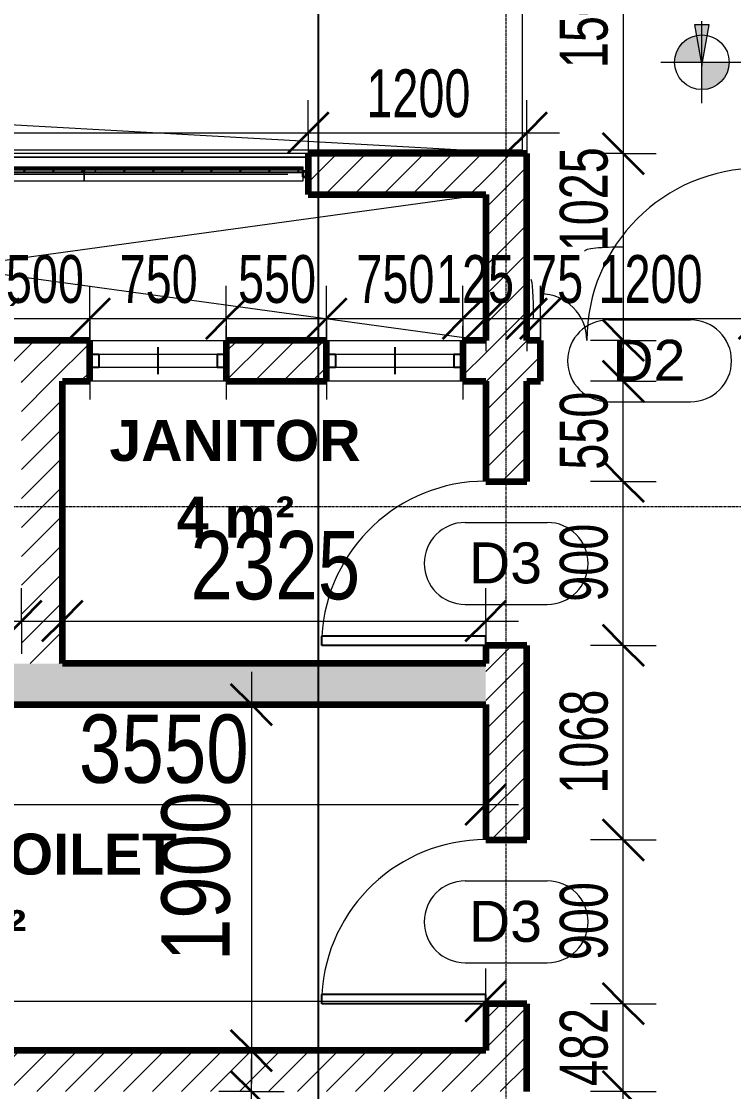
# Model space of a CAD drawing. Header units: millimetres. Extents: x -35190 to 411743, y -233114 to 23872.
# Drawn here: x 11399 to 15310, y 3210 to 9086 of the extents above; entities that cross this region are included whole.
import ezdxf

# ---------------------------------------------------------------- set-up
doc = ezdxf.new("R2010")
doc.units = ezdxf.units.MM
doc.linetypes.add('Grid Line', pattern=[22.225, 12.7, -3.175, 3.175, -3.175])
for name, color, linetype, lineweight in [('A-ANNO-DIMS', 211, 'Continuous', 9), ('A-ANNO-DIMS-75', 211, 'Continuous', 9), ('A-AREA-IDEN', 2, 'Continuous', 9), ('A-DETL-THIN', 151, 'Continuous', 18), ('A-DOOR', 31, 'Continuous', 18), ('A-DOOR-IDEN', 31, 'Continuous', 9), ('A-FLOR-HRAL', 11, 'Continuous', 18), ('A-FLOR-LEVL', 51, 'Continuous', 18), ('A-GLAZ', 151, 'Continuous', 18), ('A-GLAZ-CURT', 52, 'Continuous', 18), ('A-GLAZ-CWMG', 51, 'Continuous', 18), ('A-WALL', 113, 'Continuous', 18), ('A-WALL-PATT', 111, 'Continuous', 18), ('G-ANNO-DIMS', 111, 'Continuous', 9), ('S-GRID', 1, 'Continuous', 9)]:
    doc.layers.add(name, color=color, linetype=linetype, lineweight=lineweight)
doc.styles.add('Arial_10', font='arial.ttf', dxfattribs={"height": 225})
doc.styles.add('Arial_3', font='arial.ttf', dxfattribs={"width": 0.8, "height": 375})
doc.styles.add('Arial_8', font='arial.ttf', dxfattribs={"width": 0.7, "height": 262.5})
doc.styles.add('Arial_B', font='arialbd.ttf', dxfattribs={"height": 225})
doc.dimstyles.new('main_4_5mm', dxfattribs={"dimscale": 304.8, "dimtxt": 382.597275, "dimasz": 0.738189, "dimexe": 0.590551, "dimexo": 0.0625, "dimgap": 0.024606, "dimtad": 1, "dimdec": 0, "dimzin": 0, "dimdsep": 46, "dimtxsty": 'Arial_3', "dimblk1": 'OBLIQUE', "dimblk2": 'OBLIQUE', "dimsah": 1, "dimcen": 0.09, "dimdle": 0.590551, "dimazin": 0, "dimtfac": 1, "dimtdec": 4, "dimtix": 1, "dimtmove": 0, "dimatfit": 3, "dimfxl": 0.590551, "dimfxlon": 1, "dimtvp": 1, "dimtolj": 1, "dimtzin": 0, "dimarcsym": 2})
doc.dimstyles.new('main_4_5mm_2', dxfattribs={"dimscale": 304.8, "dimtxt": 382.597275, "dimasz": 0.738189, "dimexe": 0.590551, "dimexo": 0.0625, "dimgap": 0.024606, "dimtad": 1, "dimdec": 0, "dimzin": 0, "dimdsep": 46, "dimtxsty": 'Arial_3', "dimblk1": 'OBLIQUE', "dimblk2": 'OBLIQUE', "dimsah": 1, "dimcen": 0.09, "dimdle": 0.590551, "dimazin": 0, "dimtfac": 1, "dimtdec": 4, "dimtix": 1, "dimtmove": 0, "dimatfit": 3, "dimfxl": 0.590551, "dimfxlon": 1, "dimtvp": 1, "dimtolj": 1, "dimtzin": 0, "dimarcsym": 2})
doc.dimstyles.new('small_3_5mm', dxfattribs={"dimscale": 304.8, "dimtxt": 267.818092, "dimasz": 0.738189, "dimexe": 0.590551, "dimexo": 0.0625, "dimgap": 0.024606, "dimtad": 1, "dimdec": 0, "dimzin": 0, "dimdsep": 46, "dimtxsty": 'Arial_8', "dimblk1": 'OBLIQUE', "dimblk2": 'OBLIQUE', "dimsah": 1, "dimcen": 0.09, "dimdle": 0.590551, "dimazin": 0, "dimtfac": 1, "dimtdec": 4, "dimtix": 1, "dimtmove": 0, "dimatfit": 3, "dimfxl": 0.590551, "dimfxlon": 1, "dimtvp": 1, "dimtolj": 1, "dimtzin": 0, "dimarcsym": 2})
doc.dimstyles.new('small_3_5mm_1', dxfattribs={"dimscale": 304.8, "dimtxt": 267.818092, "dimasz": 0.738189, "dimexe": 0.590551, "dimexo": 0.0625, "dimgap": 0.024606, "dimtad": 1, "dimdec": 0, "dimzin": 0, "dimdsep": 46, "dimtxsty": 'Arial_8', "dimblk1": 'OBLIQUE', "dimblk2": 'OBLIQUE', "dimsah": 1, "dimcen": 0.09, "dimdle": 0.590551, "dimazin": 0, "dimtfac": 1, "dimtdec": 4, "dimtix": 1, "dimtmove": 1, "dimatfit": 3, "dimfxl": 0.590551, "dimfxlon": 1, "dimtvp": 1, "dimtolj": 1, "dimtzin": 0, "dimarcsym": 2})
pattern_1 = [(45, (0, 0), (-79.5495, 79.5495), [])]

# ---------------------------------------------------------------- blocks, each defined once
blk = doc.blocks.new('M_Single-Flush - 900 x 2100mm-426370-GROUND FLOOR')
at = {"layer": 'A-DOOR', "lineweight": 25}
for p, q in [((399, -112.5), (399, -1012.7)), ((450, -112.5), (399, -112.5)), ((450, -112.5), (450, -1012.7)), ((450, -1012.7), (399, -1012.7))]:
    blk.add_line(p, q, dxfattribs=at)
at = {"layer": 'A-DOOR'}
blk.add_arc((450, -112.5), 901.7, 180, 266.7576, dxfattribs=at)
blk = doc.blocks.new('Double - Offset 1 - 1200 x 2100mm Sgl Swing-501791-GROUND FLOOR')
at = {"layer": 'A-DOOR'}
for p, q in [((834, 112.5), (834, 1057)), ((-366, 112.5), (-366, 368))]:
    blk.add_line(p, q, dxfattribs=at)
for centre, radius, start, end in [((834, 112.5), 944.5, 90, 180), ((-366, 112.5), 255.5, 360, 90)]:
    blk.add_arc(centre, radius, start, end, dxfattribs=at)
blk = doc.blocks.new('Sliding - 2L - SL750 X 900-440830-GROUND FLOOR')
at = {"layer": 'A-GLAZ'}
for p, q in [((-48.8, 112.5), (-48.8, 212.5)), ((701.2, 112.5), (701.2, 212.5)), ((651.2, 35), (1.2, 35)), ((1.2, -35), (651.2, -35)), ((-48.8, -112.5), (-48.8, -192.5)), ((701.2, -112.5), (701.2, -212.5))]:
    blk.add_line(p, q, dxfattribs=at)
at = {"layer": 'A-GLAZ', "lineweight": 25}
for p, q in [((326.2, -75), (326.2, 72.5)), ((1.2, 35), (-48.8, 35)), ((1.2, -35), (1.2, 35)), ((701.2, 35), (651.2, 35)), ((651.2, -35), (651.2, 35)), ((-48.8, -35), (1.2, -35)), ((651.2, -35), (701.2, -35))]:
    blk.add_line(p, q, dxfattribs=at)
blk = doc.blocks.new('Top Rail Type - Top Rail_Internal_-462141-GROUND FLOOR')
at = {"layer": 'A-FLOR-HRAL'}
for p, q in [((14148.9, 8379.7), (4947.9, 8379.7)), ((14148.9, 8362), (14148.9, 8359.7)), ((9073.9, 8339.7), (12973.9, 8339.7))]:
    blk.add_line(p, q, dxfattribs=at)
blk = doc.blocks.new('Top Rail Type - Top Rail_Internal_-V3-GROUND FLOOR')
at = {"layer": 'A-FLOR-HRAL'}
for p, q in [((14148.9, 8379.7), (1223.9, 8379.7)), ((14148.9, 8359.7), (14148.9, 8379.7)), ((12973.9, 8339.7), (9073.9, 8339.7))]:
    blk.add_line(p, q, dxfattribs=at)
blk = doc.blocks.new('grill panel - grill panel-704256-GROUND FLOOR')
at = {"layer": 'A-GLAZ-CURT'}
for p, q in [((-600, -32.3), (-600, -24.6)), ((-600, -39.4), (-600, -32.3)), ((600, -32.3), (-600, -32.3)), ((600, -39.4), (-600, -39.4)), ((600, -24.6), (600, -32.3)), ((600, -32.3), (600, -39.4))]:
    blk.add_line(p, q, dxfattribs=at)
blk = doc.blocks.new('grill panel - grill panel-V27-GROUND FLOOR')
at = {"layer": 'A-GLAZ-CURT'}
h = blk.add_hatch(dxfattribs=at)
h.set_pattern_fill('FP_20', color=256, style=0, pattern_type=2)
h.set_pattern_definition([(225, (12343.9, 8247.18), (79.5495, -79.5495), [])])
h.paths.add_polyline_path([(-600, -10.4), (-600, -24.6), (600, -24.6), (600, -10.4), (-327.4, -10.4)])
for p, q in [((-600, 15), (-600, 39.4)), ((-600, 39.4), (600, 39.4)), ((600, 39.4), (600, -10.4))]:
    blk.add_line(p, q, dxfattribs=at)
at = {"layer": 'A-GLAZ-CURT', "lineweight": 25}
for p, q in [((-600, -10.4), (-600, -24.6)), ((600, -10.4), (-600, -10.4)), ((-600, -24.6), (600, -24.6)), ((600, -24.6), (600, -10.4))]:
    blk.add_line(p, q, dxfattribs=at)
blk = doc.blocks.new('Rectangular Mullion - 30mm Square-695045-GROUND FLOOR')
at = {"layer": 'A-GLAZ-CWMG', "lineweight": 35}
for p, q in [((0, 15), (-30, 15)), ((-30, 15), (-30, -15)), ((0, -15), (0, 15)), ((-30, -15), (0, -15))]:
    blk.add_line(p, q, dxfattribs=at)
blk = doc.blocks.new('grill panel - grill panel-V38-GROUND FLOOR')
at = {"layer": 'A-GLAZ-CURT'}
h = blk.add_hatch(dxfattribs=at)
h.set_pattern_fill('FP_26', color=256, style=0, pattern_type=2)
h.set_pattern_definition([(225, (11143.9, 8247.18), (79.5495, -79.5495), [])])
h.paths.add_polyline_path([(-600, -10.4), (-600, -24.6), (600, -24.6), (600, -10.4), (-554.3, -10.4)])
for p, q in [((-600, -10.4), (-600, 39.4)), ((-600, 39.4), (600, 39.4)), ((600, 39.4), (600, -10.4))]:
    blk.add_line(p, q, dxfattribs=at)
at = {"layer": 'A-GLAZ-CURT', "lineweight": 25}
for p, q in [((-600, -10.4), (-600, -24.6)), ((600, -10.4), (-600, -10.4)), ((-600, -24.6), (600, -24.6)), ((600, -24.6), (600, -10.4))]:
    blk.add_line(p, q, dxfattribs=at)
blk = doc.blocks.new('DIMBLOCK18-GROUND FLOOR')
at = {"layer": 'A-ANNO-DIMS-75', "transparency": 16777216}
for p, q in [((12662.3, 5514.7), (12662.3, 3254.7)), ((12662.3, 5334.7), (12482.3, 5334.7)), ((12662.3, 5334.7), (12842.3, 5334.7)), ((12662.3, 3434.7), (12482.3, 3434.7)), ((12662.3, 3434.7), (12842.3, 3434.7))]:
    blk.add_line(p, q, dxfattribs=at)
at = {"layer": 'A-ANNO-DIMS-75', "lineweight": 35, "transparency": 16777216}
for p, q in [((12662.3, 5334.7), (12549.8, 5447.2)), ((12662.3, 5334.7), (12774.8, 5222.2)), ((12662.3, 3434.7), (12549.8, 3547.2)), ((12662.3, 3434.7), (12774.8, 3322.2))]:
    blk.add_line(p, q, dxfattribs=at)
at = {"layer": 'A-ANNO-DIMS-75', "color": 0, "transparency": 16777216, "insert": (12167.9, 3925.6), "char_height": 375, "width": 1101.88, "attachment_point": 1, "rotation": 90, "line_spacing_factor": 0.941778, "style": 'Arial_3'}
blk.add_mtext('1900', dxfattribs=at)
blk = doc.blocks.new('_Oblique')
at = {"color": 0, "linetype": 'ByBlock', "lineweight": -2}
blk.add_line((-0.5, -0.5), (0.5, 0.5), dxfattribs=at)
blk = doc.blocks.new('DIMBLOCK131-GROUND FLOOR')
at = {"layer": 'A-ANNO-DIMS-75', "transparency": 16777216}
for p, q in [((10398.9, 5793.4), (10398.9, 5973.4)), ((11398.9, 5793.4), (11398.9, 5973.4)), ((10218.9, 5793.4), (11578.9, 5793.4)), ((10398.9, 5793.4), (10398.9, 5613.4)), ((11398.9, 5793.4), (11398.9, 5613.4))]:
    blk.add_line(p, q, dxfattribs=at)
at = {"layer": 'A-ANNO-DIMS-75', "lineweight": 35, "transparency": 16777216}
for p, q in [((10398.9, 5793.4), (10511.4, 5905.9)), ((11398.9, 5793.4), (11511.4, 5905.9)), ((10398.9, 5793.4), (10286.4, 5680.9)), ((11398.9, 5793.4), (11286.4, 5680.9))]:
    blk.add_line(p, q, dxfattribs=at)
at = {"layer": 'A-ANNO-DIMS-75', "color": 0, "transparency": 16777216, "insert": (10439.8, 6287.7), "char_height": 375, "width": 1101.88, "attachment_point": 1, "line_spacing_factor": 0.941778, "style": 'Arial_3'}
blk.add_mtext('1000', dxfattribs=at)
blk = doc.blocks.new('DIMBLOCK132-GROUND FLOOR')
at = {"layer": 'A-ANNO-DIMS-75', "transparency": 16777216}
for p, q in [((11623.9, 5793.4), (11623.9, 5973.4)), ((13948.9, 5793.4), (13948.9, 5973.4)), ((11443.9, 5793.4), (14128.9, 5793.4)), ((11623.9, 5793.4), (11623.9, 5613.4)), ((13948.9, 5793.4), (13948.9, 5613.4))]:
    blk.add_line(p, q, dxfattribs=at)
at = {"layer": 'A-ANNO-DIMS-75', "lineweight": 35, "transparency": 16777216}
for p, q in [((11623.9, 5793.4), (11736.4, 5905.9)), ((13948.9, 5793.4), (14061.4, 5905.9)), ((11623.9, 5793.4), (11511.4, 5680.9)), ((13948.9, 5793.4), (13836.4, 5680.9))]:
    blk.add_line(p, q, dxfattribs=at)
at = {"layer": 'A-ANNO-DIMS-75', "color": 0, "transparency": 16777216, "insert": (12327.3, 6287.7), "char_height": 375, "width": 1101.88, "attachment_point": 1, "line_spacing_factor": 0.941778, "style": 'Arial_3'}
blk.add_mtext('2325', dxfattribs=at)
blk = doc.blocks.new('DIMBLOCK133-GROUND FLOOR')
at = {"layer": 'A-ANNO-DIMS-75', "transparency": 16777216}
for p, q in [((14173.9, 7454.4), (14173.9, 7634.4)), ((14248.9, 7454.4), (14248.9, 7634.4)), ((13993.9, 7454.4), (14248.9, 7454.4)), ((14173.9, 7454.4), (14173.9, 7274.4)), ((14248.9, 7454.4), (14248.9, 7274.4))]:
    blk.add_line(p, q, dxfattribs=at)
at = {"layer": 'A-ANNO-DIMS-75', "lineweight": 35, "transparency": 16777216}
for p, q in [((14173.9, 7454.4), (14286.4, 7566.9)), ((14248.9, 7454.4), (14361.4, 7566.9)), ((14173.9, 7454.4), (14061.4, 7341.9)), ((14248.9, 7454.4), (14136.4, 7341.9))]:
    blk.add_line(p, q, dxfattribs=at)
at = {"layer": 'A-ANNO-DIMS-75', "transparency": 16777216}
blk.add_ellipse((14198.5, 7454.4), major_axis=(0, 213.5), ratio=0.060314, start_param=4.712389, end_param=6.283185, dxfattribs=at)
at = {"layer": 'A-ANNO-DIMS-75', "color": 0, "transparency": 16777216, "insert": (14198.5, 7802.7), "char_height": 262.5, "width": 336.215, "attachment_point": 1, "line_spacing_factor": 0.941778, "style": 'Arial_8'}
blk.add_mtext('75', dxfattribs=at)
blk = doc.blocks.new('DIMBLOCK134-GROUND FLOOR')
at = {"layer": 'A-ANNO-DIMS-75', "transparency": 16777216}
for p, q in [((14248.9, 7454.4), (14248.9, 7634.4)), ((15448.9, 7454.4), (15448.9, 7634.4)), ((14248.9, 7454.4), (15448.9, 7454.4)), ((14248.9, 7454.4), (14248.9, 7274.4)), ((15448.9, 7454.4), (15448.9, 7274.4))]:
    blk.add_line(p, q, dxfattribs=at)
at = {"layer": 'A-ANNO-DIMS-75', "lineweight": 35, "transparency": 16777216}
for p, q in [((14248.9, 7454.4), (14361.4, 7566.9)), ((15448.9, 7454.4), (15561.4, 7566.9)), ((14248.9, 7454.4), (14136.4, 7341.9)), ((15448.9, 7454.4), (15336.4, 7341.9))]:
    blk.add_line(p, q, dxfattribs=at)
at = {"layer": 'A-ANNO-DIMS-75', "color": 0, "transparency": 16777216, "insert": (14568.7, 7802.7), "char_height": 262.5, "width": 672.429, "attachment_point": 1, "line_spacing_factor": 0.941778, "style": 'Arial_8'}
blk.add_mtext('1200', dxfattribs=at)
blk = doc.blocks.new('DIMBLOCK186-GROUND FLOOR')
at = {"layer": 'A-ANNO-DIMS-75', "transparency": 16777216}
for p, q in [((14704.1, 10039.7), (14704.1, 8359.7)), ((14704.1, 9859.7), (14524.1, 9859.7)), ((14704.1, 9859.7), (14884.1, 9859.7)), ((14704.1, 8359.7), (14524.1, 8359.7)), ((14704.1, 8359.7), (14884.1, 8359.7))]:
    blk.add_line(p, q, dxfattribs=at)
at = {"layer": 'A-ANNO-DIMS-75', "lineweight": 35, "transparency": 16777216}
for p, q in [((14704.1, 9859.7), (14591.6, 9972.2)), ((14704.1, 9859.7), (14816.6, 9747.2)), ((14704.1, 8359.7), (14591.6, 8472.2)), ((14704.1, 8359.7), (14816.6, 8247.2))]:
    blk.add_line(p, q, dxfattribs=at)
at = {"layer": 'A-ANNO-DIMS-75', "color": 0, "transparency": 16777216, "insert": (14355.8, 8829.5), "char_height": 262.5, "width": 672.429, "attachment_point": 1, "rotation": 90, "line_spacing_factor": 0.941778, "style": 'Arial_8'}
blk.add_mtext('1500', dxfattribs=at)
blk = doc.blocks.new('DIMBLOCK187-GROUND FLOOR')
at = {"layer": 'A-ANNO-DIMS-75', "lineweight": 35, "transparency": 16777216}
for p, q in [((14704.1, 8359.7), (14591.6, 8472.2)), ((14704.1, 8359.7), (14816.6, 8247.2)), ((14704.1, 7334.7), (14591.6, 7447.2)), ((14704.1, 7334.7), (14816.6, 7222.2))]:
    blk.add_line(p, q, dxfattribs=at)
at = {"layer": 'A-ANNO-DIMS-75', "transparency": 16777216}
for p, q in [((14704.1, 8359.7), (14524.1, 8359.7)), ((14704.1, 8359.7), (14704.1, 7154.7)), ((14704.1, 8359.7), (14884.1, 8359.7)), ((14704.1, 7334.7), (14524.1, 7334.7)), ((14704.1, 7334.7), (14884.1, 7334.7))]:
    blk.add_line(p, q, dxfattribs=at)
blk.add_ellipse((14704.1, 7823.8), major_axis=(213.5, 0), ratio=0.109356, start_param=1.570796, end_param=3.141593, dxfattribs=at)
at = {"layer": 'A-ANNO-DIMS-75', "color": 0, "transparency": 16777216, "insert": (14355.8, 7823.8), "char_height": 262.5, "width": 672.429, "attachment_point": 1, "rotation": 90, "line_spacing_factor": 0.941778, "style": 'Arial_8'}
blk.add_mtext('1025', dxfattribs=at)
blk = doc.blocks.new('DIMBLOCK189-GROUND FLOOR')
at = {"layer": 'A-ANNO-DIMS-75', "lineweight": 35, "transparency": 16777216}
for p, q in [((14704.1, 3209.7), (14591.6, 3322.2)), ((14704.1, 3209.7), (14816.6, 3097.2)), ((14704.1, -215.3), (14591.6, -102.8)), ((14704.1, -215.3), (14816.6, -327.8))]:
    blk.add_line(p, q, dxfattribs=at)
at = {"layer": 'A-ANNO-DIMS-75', "transparency": 16777216}
for p, q in [((14704.1, 3209.7), (14524.1, 3209.7)), ((14704.1, -215.3), (14704.1, 3209.7)), ((14704.1, 3209.7), (14884.1, 3209.7)), ((14704.1, -215.3), (14524.1, -215.3)), ((14704.1, -215.3), (14884.1, -215.3))]:
    blk.add_line(p, q, dxfattribs=at)
at = {"layer": 'A-ANNO-DIMS-75', "color": 0, "transparency": 16777216, "insert": (14355.8, 1217), "char_height": 262.5, "width": 672.429, "attachment_point": 1, "rotation": 90, "line_spacing_factor": 0.941778, "style": 'Arial_8'}
blk.add_mtext('3425', dxfattribs=at)
blk = doc.blocks.new('DIMBLOCK190-GROUND FLOOR')
at = {"layer": 'A-ANNO-DIMS-75', "lineweight": 35, "transparency": 16777216}
for p, q in [((14704.1, 3691.7), (14591.6, 3804.2)), ((14704.1, 3691.7), (14816.6, 3579.2)), ((14704.1, 3209.7), (14591.6, 3322.2)), ((14704.1, 3209.7), (14816.6, 3097.2))]:
    blk.add_line(p, q, dxfattribs=at)
at = {"layer": 'A-ANNO-DIMS-75', "transparency": 16777216}
for p, q in [((14704.1, 3691.7), (14524.1, 3691.7)), ((14704.1, 3209.7), (14704.1, 3691.7)), ((14704.1, 3691.7), (14884.1, 3691.7)), ((14704.1, 3209.7), (14524.1, 3209.7)), ((14704.1, 3209.7), (14884.1, 3209.7))]:
    blk.add_line(p, q, dxfattribs=at)
at = {"layer": 'A-ANNO-DIMS-75', "color": 0, "transparency": 16777216, "insert": (14355.8, 3240.5), "char_height": 262.5, "width": 504.322, "attachment_point": 1, "rotation": 90, "line_spacing_factor": 0.941778, "style": 'Arial_8'}
blk.add_mtext('482', dxfattribs=at)
blk = doc.blocks.new('DIMBLOCK191-GROUND FLOOR')
at = {"layer": 'A-ANNO-DIMS-75', "lineweight": 35, "transparency": 16777216}
for p, q in [((14704.1, 4591.7), (14591.6, 4704.2)), ((14704.1, 4591.7), (14816.6, 4479.2)), ((14704.1, 3691.7), (14591.6, 3804.2)), ((14704.1, 3691.7), (14816.6, 3579.2))]:
    blk.add_line(p, q, dxfattribs=at)
at = {"layer": 'A-ANNO-DIMS-75', "transparency": 16777216}
for p, q in [((14704.1, 4591.7), (14524.1, 4591.7)), ((14704.1, 3691.7), (14704.1, 4591.7)), ((14704.1, 4591.7), (14884.1, 4591.7)), ((14704.1, 3691.7), (14524.1, 3691.7)), ((14704.1, 3691.7), (14884.1, 3691.7))]:
    blk.add_line(p, q, dxfattribs=at)
at = {"layer": 'A-ANNO-DIMS-75', "color": 0, "transparency": 16777216, "insert": (14355.8, 3931.5), "char_height": 262.5, "width": 504.322, "attachment_point": 1, "rotation": 90, "line_spacing_factor": 0.941778, "style": 'Arial_8'}
blk.add_mtext('900', dxfattribs=at)
blk = doc.blocks.new('DIMBLOCK192-GROUND FLOOR')
at = {"layer": 'A-ANNO-DIMS-75', "lineweight": 35, "transparency": 16777216}
for p, q in [((14704.1, 5659.7), (14591.6, 5772.2)), ((14704.1, 5659.7), (14816.6, 5547.2)), ((14704.1, 4591.7), (14591.6, 4704.2)), ((14704.1, 4591.7), (14816.6, 4479.2))]:
    blk.add_line(p, q, dxfattribs=at)
at = {"layer": 'A-ANNO-DIMS-75', "transparency": 16777216}
for p, q in [((14704.1, 5659.7), (14524.1, 5659.7)), ((14704.1, 4591.7), (14704.1, 5659.7)), ((14704.1, 5659.7), (14884.1, 5659.7)), ((14704.1, 4591.7), (14524.1, 4591.7)), ((14704.1, 4591.7), (14884.1, 4591.7))]:
    blk.add_line(p, q, dxfattribs=at)
at = {"layer": 'A-ANNO-DIMS-75', "color": 0, "transparency": 16777216, "insert": (14355.8, 4845.5), "char_height": 262.5, "width": 672.429, "attachment_point": 1, "rotation": 90, "line_spacing_factor": 0.941778, "style": 'Arial_8'}
blk.add_mtext('1068', dxfattribs=at)
blk = doc.blocks.new('DIMBLOCK193-GROUND FLOOR')
at = {"layer": 'A-ANNO-DIMS-75', "lineweight": 35, "transparency": 16777216}
for p, q in [((14704.1, 6559.7), (14591.6, 6672.2)), ((14704.1, 6559.7), (14816.6, 6447.2)), ((14704.1, 5659.7), (14591.6, 5772.2)), ((14704.1, 5659.7), (14816.6, 5547.2))]:
    blk.add_line(p, q, dxfattribs=at)
at = {"layer": 'A-ANNO-DIMS-75', "transparency": 16777216}
for p, q in [((14704.1, 6559.7), (14524.1, 6559.7)), ((14704.1, 5659.7), (14704.1, 6559.7)), ((14704.1, 6559.7), (14884.1, 6559.7)), ((14704.1, 5659.7), (14524.1, 5659.7)), ((14704.1, 5659.7), (14884.1, 5659.7))]:
    blk.add_line(p, q, dxfattribs=at)
at = {"layer": 'A-ANNO-DIMS-75', "color": 0, "transparency": 16777216, "insert": (14355.8, 5899.5), "char_height": 262.5, "width": 504.322, "attachment_point": 1, "rotation": 90, "line_spacing_factor": 0.941778, "style": 'Arial_8'}
blk.add_mtext('900', dxfattribs=at)
blk = doc.blocks.new('DIMBLOCK194-GROUND FLOOR')
at = {"layer": 'A-ANNO-DIMS-75', "transparency": 16777216}
for p, q in [((14704.1, 6559.7), (14704.1, 7289.7)), ((14704.1, 7109.7), (14524.1, 7109.7)), ((14704.1, 7109.7), (14884.1, 7109.7)), ((14704.1, 6559.7), (14524.1, 6559.7)), ((14704.1, 6559.7), (14884.1, 6559.7))]:
    blk.add_line(p, q, dxfattribs=at)
at = {"layer": 'A-ANNO-DIMS-75', "lineweight": 35, "transparency": 16777216}
for p, q in [((14704.1, 7109.7), (14591.6, 7222.2)), ((14704.1, 7109.7), (14816.6, 6997.2)), ((14704.1, 6559.7), (14591.6, 6672.2)), ((14704.1, 6559.7), (14816.6, 6447.2))]:
    blk.add_line(p, q, dxfattribs=at)
at = {"layer": 'A-ANNO-DIMS-75', "color": 0, "transparency": 16777216, "insert": (14355.8, 6624.5), "char_height": 262.5, "width": 504.322, "attachment_point": 1, "rotation": 90, "line_spacing_factor": 0.941778, "style": 'Arial_8'}
blk.add_mtext('550', dxfattribs=at)
blk = doc.blocks.new('DIMBLOCK253-GROUND FLOOR')
at = {"layer": 'A-ANNO-DIMS-75', "transparency": 16777216}
for p, q in [((8098.9, 3706.1), (8098.9, 3886.1)), ((13948.9, 3706.1), (13948.9, 3886.1)), ((7918.9, 3706.1), (14128.9, 3706.1)), ((8098.9, 3706.1), (8098.9, 3526.1)), ((13948.9, 3706.1), (13948.9, 3526.1))]:
    blk.add_line(p, q, dxfattribs=at)
at = {"layer": 'A-ANNO-DIMS-75', "lineweight": 35, "transparency": 16777216}
for p, q in [((8098.9, 3706.1), (8211.4, 3818.6)), ((13948.9, 3706.1), (14061.4, 3818.6)), ((8098.9, 3706.1), (7986.4, 3593.6)), ((13948.9, 3706.1), (13836.4, 3593.6))]:
    blk.add_line(p, q, dxfattribs=at)
at = {"layer": 'A-ANNO-DIMS-75', "color": 0, "transparency": 16777216, "insert": (10743.7, 4054.4), "char_height": 262.5, "width": 672.429, "attachment_point": 1, "line_spacing_factor": 0.941778, "style": 'Arial_8'}
blk.add_mtext('5850', dxfattribs=at)
blk = doc.blocks.new('DIMBLOCK267-GROUND FLOOR')
at = {"layer": 'A-ANNO-DIMS-75', "transparency": 16777216}
for p, q in [((10398.9, 4785.6), (10398.9, 4965.6)), ((13948.9, 4785.6), (13948.9, 4965.6)), ((10398.9, 4785.6), (14128.9, 4785.6)), ((10398.9, 4785.6), (10398.9, 4605.6)), ((13948.9, 4785.6), (13948.9, 4605.6))]:
    blk.add_line(p, q, dxfattribs=at)
at = {"layer": 'A-ANNO-DIMS-75', "lineweight": 35, "transparency": 16777216}
for p, q in [((10398.9, 4785.6), (10511.4, 4898.1)), ((13948.9, 4785.6), (14061.4, 4898.1)), ((10398.9, 4785.6), (10286.4, 4673.1)), ((13948.9, 4785.6), (13836.4, 4673.1))]:
    blk.add_line(p, q, dxfattribs=at)
at = {"layer": 'A-ANNO-DIMS-75', "color": 0, "transparency": 16777216, "insert": (11714.8, 5279.9), "char_height": 375, "width": 1101.88, "attachment_point": 1, "line_spacing_factor": 0.941778, "style": 'Arial_3'}
blk.add_mtext('3550', dxfattribs=at)
blk = doc.blocks.new('DIMBLOCK478-GROUND FLOOR')
at = {"layer": 'A-ANNO-DIMS-75', "transparency": 16777216}
for p, q in [((12662.3, -170.3), (12662.3, 3389.7)), ((12662.3, 3209.7), (12482.3, 3209.7)), ((12662.3, 3209.7), (12842.3, 3209.7)), ((12662.3, 9.7), (12482.3, 9.7)), ((12662.3, 9.7), (12842.3, 9.7))]:
    blk.add_line(p, q, dxfattribs=at)
at = {"layer": 'A-ANNO-DIMS-75', "lineweight": 35, "transparency": 16777216}
for p, q in [((12662.3, 3209.7), (12549.8, 3322.2)), ((12662.3, 3209.7), (12774.8, 3097.2)), ((12662.3, 9.7), (12549.8, 122.2)), ((12662.3, 9.7), (12774.8, -102.8))]:
    blk.add_line(p, q, dxfattribs=at)
at = {"layer": 'A-ANNO-DIMS-75', "color": 0, "transparency": 16777216, "insert": (12167.9, 1150.6), "char_height": 375, "width": 1101.88, "attachment_point": 1, "rotation": 90, "line_spacing_factor": 0.941778, "style": 'Arial_3'}
blk.add_mtext('3200', dxfattribs=at)
blk = doc.blocks.new('Spot Elevations - M_Spot Elevation - Target Filled-23738-GROUND FLOOR')
at = {"layer": 'G-ANNO-DIMS'}
h = blk.add_hatch(color=256, dxfattribs=at)
edge = h.paths.add_edge_path()
edge.add_line((0, 0), (-2, 0))
edge.add_arc((0, 0), 2, 90, 180, ccw=False)
edge.add_line((0, 2), (0, 0))
h = blk.add_hatch(color=256, dxfattribs=at)
edge = h.paths.add_edge_path()
edge.add_line((0, 0), (2, 0))
edge.add_arc((0, 0), 2, 270, 360, ccw=False)
edge.add_line((0, -2), (0, 0))
for p, q in [((0, -3), (0, 3)), ((-3, 0), (14, 0))]:
    blk.add_line(p, q, dxfattribs=at)
blk.add_circle((0, 0), 2, dxfattribs=at)
blk = doc.blocks.new('DIMBLOCK506-GROUND FLOOR')
at = {"layer": 'A-ANNO-DIMS-75', "transparency": 16777216}
for p, q in [((9073.9, 8474.3), (9073.9, 8654.3)), ((12973.9, 8474.3), (12973.9, 8654.3)), ((9073.9, 8474.3), (12973.9, 8474.3)), ((9073.9, 8474.3), (9073.9, 8294.3)), ((12973.9, 8474.3), (12973.9, 8294.3))]:
    blk.add_line(p, q, dxfattribs=at)
at = {"layer": 'A-ANNO-DIMS-75', "lineweight": 35, "transparency": 16777216}
for p, q in [((9073.9, 8474.3), (9186.4, 8586.8)), ((12973.9, 8474.3), (13086.4, 8586.8)), ((9073.9, 8474.3), (8961.4, 8361.8)), ((12973.9, 8474.3), (12861.4, 8361.8))]:
    blk.add_line(p, q, dxfattribs=at)
at = {"layer": 'A-ANNO-DIMS-75', "color": 0, "transparency": 16777216, "insert": (10743.7, 8822.5), "char_height": 262.5, "width": 672.429, "attachment_point": 1, "line_spacing_factor": 0.941778, "style": 'Arial_8'}
blk.add_mtext('3900', dxfattribs=at)
blk = doc.blocks.new('DIMBLOCK507-GROUND FLOOR')
at = {"layer": 'A-ANNO-DIMS-75', "transparency": 16777216}
for p, q in [((12973.9, 8474.3), (12973.9, 8654.3)), ((14173.9, 8474.3), (14173.9, 8654.3)), ((12973.9, 8474.3), (14353.9, 8474.3)), ((12973.9, 8474.3), (12973.9, 8294.3)), ((14173.9, 8474.3), (14173.9, 8294.3))]:
    blk.add_line(p, q, dxfattribs=at)
at = {"layer": 'A-ANNO-DIMS-75', "lineweight": 35, "transparency": 16777216}
for p, q in [((12973.9, 8474.3), (13086.4, 8586.8)), ((14173.9, 8474.3), (14286.4, 8586.8)), ((12973.9, 8474.3), (12861.4, 8361.8)), ((14173.9, 8474.3), (14061.4, 8361.8))]:
    blk.add_line(p, q, dxfattribs=at)
at = {"layer": 'A-ANNO-DIMS-75', "color": 0, "transparency": 16777216, "insert": (13293.7, 8822.5), "char_height": 262.5, "width": 672.429, "attachment_point": 1, "line_spacing_factor": 0.941778, "style": 'Arial_8'}
blk.add_mtext('1200', dxfattribs=at)
blk = doc.blocks.new('DIMBLOCK518-GROUND FLOOR')
at = {"layer": 'A-ANNO-DIMS-75', "transparency": 16777216}
for p, q in [((11273.9, 7454.4), (11273.9, 7634.4)), ((11773.9, 7454.4), (11773.9, 7634.4)), ((11273.9, 7454.4), (11773.9, 7454.4)), ((11273.9, 7454.4), (11273.9, 7274.4)), ((11773.9, 7454.4), (11773.9, 7274.4))]:
    blk.add_line(p, q, dxfattribs=at)
at = {"layer": 'A-ANNO-DIMS-75', "lineweight": 35, "transparency": 16777216}
for p, q in [((11273.9, 7454.4), (11386.4, 7566.9)), ((11773.9, 7454.4), (11886.4, 7566.9)), ((11273.9, 7454.4), (11161.4, 7341.9)), ((11773.9, 7454.4), (11661.4, 7341.9))]:
    blk.add_line(p, q, dxfattribs=at)
at = {"layer": 'A-ANNO-DIMS-75', "color": 0, "transparency": 16777216, "insert": (11313.8, 7802.7), "char_height": 262.5, "width": 504.322, "attachment_point": 1, "line_spacing_factor": 0.941778, "style": 'Arial_8'}
blk.add_mtext('500', dxfattribs=at)
blk = doc.blocks.new('DIMBLOCK519-GROUND FLOOR')
at = {"layer": 'A-ANNO-DIMS-75', "transparency": 16777216}
for p, q in [((11773.9, 7454.4), (11773.9, 7634.4)), ((12523.9, 7454.4), (12523.9, 7634.4)), ((11773.9, 7454.4), (12523.9, 7454.4)), ((11773.9, 7454.4), (11773.9, 7274.4)), ((12523.9, 7454.4), (12523.9, 7274.4))]:
    blk.add_line(p, q, dxfattribs=at)
at = {"layer": 'A-ANNO-DIMS-75', "lineweight": 35, "transparency": 16777216}
for p, q in [((11773.9, 7454.4), (11886.4, 7566.9)), ((12523.9, 7454.4), (12636.4, 7566.9)), ((11773.9, 7454.4), (11661.4, 7341.9)), ((12523.9, 7454.4), (12411.4, 7341.9))]:
    blk.add_line(p, q, dxfattribs=at)
at = {"layer": 'A-ANNO-DIMS-75', "color": 0, "transparency": 16777216, "insert": (11938.8, 7802.7), "char_height": 262.5, "width": 504.322, "attachment_point": 1, "line_spacing_factor": 0.941778, "style": 'Arial_8'}
blk.add_mtext('750', dxfattribs=at)
blk = doc.blocks.new('DIMBLOCK520-GROUND FLOOR')
at = {"layer": 'A-ANNO-DIMS-75', "transparency": 16777216}
for p, q in [((12523.9, 7454.4), (12523.9, 7634.4)), ((13073.9, 7454.4), (13073.9, 7634.4)), ((12523.9, 7454.4), (13073.9, 7454.4)), ((12523.9, 7454.4), (12523.9, 7274.4)), ((13073.9, 7454.4), (13073.9, 7274.4))]:
    blk.add_line(p, q, dxfattribs=at)
at = {"layer": 'A-ANNO-DIMS-75', "lineweight": 35, "transparency": 16777216}
for p, q in [((12523.9, 7454.4), (12636.4, 7566.9)), ((13073.9, 7454.4), (13186.4, 7566.9)), ((12523.9, 7454.4), (12411.4, 7341.9)), ((13073.9, 7454.4), (12961.4, 7341.9))]:
    blk.add_line(p, q, dxfattribs=at)
at = {"layer": 'A-ANNO-DIMS-75', "color": 0, "transparency": 16777216, "insert": (12588.8, 7802.7), "char_height": 262.5, "width": 504.322, "attachment_point": 1, "line_spacing_factor": 0.941778, "style": 'Arial_8'}
blk.add_mtext('550', dxfattribs=at)
blk = doc.blocks.new('DIMBLOCK521-GROUND FLOOR')
at = {"layer": 'A-ANNO-DIMS-75', "transparency": 16777216}
for p, q in [((13073.9, 7454.4), (13073.9, 7634.4)), ((13823.9, 7454.4), (13823.9, 7634.4)), ((13073.9, 7454.4), (13823.9, 7454.4)), ((13073.9, 7454.4), (13073.9, 7274.4)), ((13823.9, 7454.4), (13823.9, 7274.4))]:
    blk.add_line(p, q, dxfattribs=at)
at = {"layer": 'A-ANNO-DIMS-75', "lineweight": 35, "transparency": 16777216}
for p, q in [((13073.9, 7454.4), (13186.4, 7566.9)), ((13823.9, 7454.4), (13936.4, 7566.9)), ((13073.9, 7454.4), (12961.4, 7341.9)), ((13823.9, 7454.4), (13711.4, 7341.9))]:
    blk.add_line(p, q, dxfattribs=at)
at = {"layer": 'A-ANNO-DIMS-75', "color": 0, "transparency": 16777216, "insert": (13238.8, 7802.7), "char_height": 262.5, "width": 504.322, "attachment_point": 1, "line_spacing_factor": 0.941778, "style": 'Arial_8'}
blk.add_mtext('750', dxfattribs=at)
blk = doc.blocks.new('DIMBLOCK522-GROUND FLOOR')
at = {"layer": 'A-ANNO-DIMS-75', "transparency": 16777216}
for p, q in [((13823.9, 7454.4), (13823.9, 7634.4)), ((13948.9, 7454.4), (13948.9, 7634.4)), ((13823.9, 7454.4), (14128.9, 7454.4)), ((13823.9, 7454.4), (13823.9, 7274.4)), ((13948.9, 7454.4), (13948.9, 7274.4))]:
    blk.add_line(p, q, dxfattribs=at)
at = {"layer": 'A-ANNO-DIMS-75', "lineweight": 35, "transparency": 16777216}
for p, q in [((13823.9, 7454.4), (13936.4, 7566.9)), ((13948.9, 7454.4), (14061.4, 7566.9)), ((13823.9, 7454.4), (13711.4, 7341.9)), ((13948.9, 7454.4), (13836.4, 7341.9))]:
    blk.add_line(p, q, dxfattribs=at)
at = {"layer": 'A-ANNO-DIMS-75', "color": 0, "transparency": 16777216, "insert": (13676.3, 7802.7), "char_height": 262.5, "width": 504.322, "attachment_point": 1, "line_spacing_factor": 0.941778, "style": 'Arial_8'}
blk.add_mtext('125', dxfattribs=at)
blk = doc.blocks.new('M_Door Tag - M_Door Tag-1233-GROUND FLOOR')
at = {"layer": 'A-DOOR-IDEN'}
for p, q in [((-3, 3), (3, 3)), ((-3, -3), (3, -3))]:
    blk.add_line(p, q, dxfattribs=at)
for centre, start, end in [((-3, 0), 90, 270), ((3, 0), 270, 90)]:
    blk.add_arc(centre, 3, start, end, dxfattribs=at)

msp = doc.modelspace()

# ---------------------------------------------------------------- hatches: boundary and pattern name
at = {"layer": 'A-WALL-PATT'}
h = msp.add_hatch(dxfattribs=at)
h.set_pattern_fill('FP_1', color=256, style=0, pattern_type=2)
h.set_pattern_definition(pattern_1)
h.paths.add_polyline_path([(13948.9, 8134.7), (13948.9, 8359.7), (12973.9, 8359.7), (12973.9, 8134.7), (13644.5, 8134.7)])
h = msp.add_hatch(dxfattribs=at)
h.set_pattern_fill('FP_1', color=256, style=0, pattern_type=2)
h.set_pattern_definition(pattern_1)
h.paths.add_polyline_path([(14173.9, 7334.7), (14173.9, 8359.7), (13948.9, 8359.7), (13948.9, 7334.7)])
h = msp.add_hatch(dxfattribs=at)
h.set_pattern_fill('FP_1', color=256, style=0, pattern_type=2)
h.set_pattern_definition(pattern_1)
h.paths.add_polyline_path([(8223.9, 7109.7), (8223.9, 7334.7), (7873.9, 7334.7), (7873.9, 7109.7), (8098.9, 7109.7)])
h.paths.add_polyline_path([(8973.9, 7109.7), (9373.9, 7109.7), (9373.9, 7334.7), (8973.9, 7334.7)])
h.paths.add_polyline_path([(11623.9, 7109.7), (11773.9, 7109.7), (11773.9, 7334.7), (11273.9, 7334.7), (11273.9, 7109.7), (11398.9, 7109.7)])
h.paths.add_polyline_path([(10248.9, 7109.7), (10523.9, 7109.7), (10523.9, 7334.7), (10123.9, 7334.7), (10123.9, 7109.7)])
h.paths.add_polyline_path([(13073.9, 7109.7), (13073.9, 7334.7), (12523.9, 7334.7), (12523.9, 7109.7), (12671.3, 7109.7)])
h.paths.add_polyline_path([(13823.9, 7109.7), (13948.9, 7109.7), (13948.9, 7334.7), (13823.9, 7334.7)])
h = msp.add_hatch(dxfattribs=at)
h.set_pattern_fill('FP_1', color=256, style=0, pattern_type=2)
h.set_pattern_definition(pattern_1)
h.paths.add_polyline_path([(14173.9, 3209.7), (14173.9, 3691.7), (13948.9, 3691.7), (13948.9, 3209.7)])
h.paths.add_polyline_path([(14173.9, 4591.7), (14173.9, 5659.7), (13948.9, 5659.7), (13948.9, 4591.7)])
h.paths.add_polyline_path([(13948.9, 6559.7), (14173.9, 6559.7), (14173.9, 7334.7), (13948.9, 7334.7), (13948.9, 7075.5)])
h = msp.add_hatch(dxfattribs=at)
h.set_pattern_fill('FP_1', color=256, style=0, pattern_type=2)
h.set_pattern_definition(pattern_1)
h.paths.add_polyline_path([(15590.8, 7109.7), (16323.9, 7109.7), (16323.9, 7334.7), (15448.9, 7334.7), (15448.9, 7109.7)])
h.paths.add_polyline_path([(14248.9, 7109.7), (14248.9, 7334.7), (14173.9, 7334.7), (14173.9, 7109.7)])
h.paths.add_polyline_path([(17073.9, 7109.7), (17473.9, 7109.7), (17473.9, 7334.7), (17073.9, 7334.7)])
h.paths.add_polyline_path([(19904.9, 7109.7), (19904.9, 7334.7), (19373.9, 7334.7), (19373.9, 7109.7), (19648.9, 7109.7)])
h.paths.add_polyline_path([(20654.9, 7109.7), (21192.9, 7109.7), (21192.9, 7334.7), (20654.9, 7334.7)])
h.paths.add_polyline_path([(18623.9, 7109.7), (18623.9, 7334.7), (18223.9, 7334.7), (18223.9, 7109.7), (18510.2, 7109.7)])
h.paths.add_polyline_path([(22048.9, 7109.7), (22048.9, 7334.7), (21942.9, 7334.7), (21942.9, 7109.7)])
h = msp.add_hatch(dxfattribs=at)
h.set_pattern_fill('FP_1', color=256, style=0, pattern_type=2)
h.set_pattern_definition(pattern_1)
h.paths.add_polyline_path([(11398.9, 5559.7), (11623.9, 5559.7), (11623.9, 7109.7), (11398.9, 7109.7), (11398.9, 5822.9)])
h = msp.add_hatch(color=1, dxfattribs=at)
h.paths.add_polyline_path([(8098.9, 5334.7), (8173.9, 5334.7), (8173.9, 5559.7), (8098.9, 5559.7), (8098.9, 5509.7)])
h.paths.add_polyline_path([(9323.9, 5334.7), (9323.9, 5559.7), (9023.9, 5559.7), (9023.9, 5334.7)])
h.paths.add_polyline_path([(10173.9, 5334.7), (10473.9, 5334.7), (10473.9, 5559.7), (10173.9, 5559.7)])
h.paths.add_polyline_path([(11698.2, 5334.7), (13948.9, 5334.7), (13948.9, 5559.7), (11323.9, 5559.7), (11323.9, 5334.7)])
h = msp.add_hatch(dxfattribs=at)
h.set_pattern_fill('FP_1', color=256, style=0, pattern_type=2)
h.set_pattern_definition(pattern_1)
h.paths.add_polyline_path([(8098.9, 3209.7), (13948.9, 3209.7), (13948.9, 3434.7), (8098.9, 3434.7), (8098.9, 3317.7)])
at = {"layer": 'G-ANNO-DIMS'}
msp.add_hatch(color=256, dxfattribs=at).paths.add_polyline_path([(15135.9, 8841.7), (15175.6, 9066.7), (15096.3, 9066.7)])

# ---------------------------------------------------------------- linework, layer by layer
msp.add_line((13028.5, 23872.4), (13028.5, -29344))
at = {"layer": 'A-DETL-THIN'}
for p, q in [((14148.9, 9859.7), (14148.9, 8359.7)), ((14148.9, 8359.7), (1223.9, 9085.9)), ((14148.9, 8359.7), (-276.1, 8359.7)), ((9073.9, 8247.2), (12861.4, 8247.2)), ((8098.9, 8134.7), (13948.9, 7334.7)), ((13948.9, 8134.7), (8098.9, 7334.7))]:
    msp.add_line(p, q, dxfattribs=at)
at = {"layer": 'A-FLOR-LEVL'}
msp.add_line((14148.9, 9859.7), (14148.9, 8379.7), dxfattribs=at)
at = {"layer": 'A-WALL', "lineweight": 140}
for p, q in [((14173.9, 8359.7), (12973.9, 8359.7)), ((12973.9, 8359.7), (12973.9, 8134.7)), ((14173.9, 7334.7), (14173.9, 8359.7)), ((12973.9, 8134.7), (13948.9, 8134.7)), ((13948.9, 8134.7), (13948.9, 7334.7)), ((11773.9, 7334.7), (11273.9, 7334.7)), ((11773.9, 7109.7), (11773.9, 7334.7)), ((13073.9, 7334.7), (12523.9, 7334.7)), ((12523.9, 7334.7), (12523.9, 7109.7)), ((13073.9, 7109.7), (13073.9, 7334.7)), ((13948.9, 7334.7), (13823.9, 7334.7)), ((13823.9, 7334.7), (13823.9, 7109.7)), ((14248.9, 7334.7), (14173.9, 7334.7)), ((14248.9, 7109.7), (14248.9, 7334.7)), ((11623.9, 7109.7), (11773.9, 7109.7)), ((11623.9, 5559.7), (11623.9, 7109.7)), ((12523.9, 7109.7), (13073.9, 7109.7)), ((13823.9, 7109.7), (13948.9, 7109.7)), ((13948.9, 7109.7), (13948.9, 6559.7)), ((14173.9, 6559.7), (14173.9, 7109.7)), ((14173.9, 7109.7), (14248.9, 7109.7)), ((13948.9, 6559.7), (14173.9, 6559.7)), ((14173.9, 5659.7), (13948.9, 5659.7)), ((13948.9, 5659.7), (13948.9, 5559.7)), ((14173.9, 4591.7), (14173.9, 5659.7)), ((13948.9, 5559.7), (11623.9, 5559.7)), ((11323.9, 5334.7), (13948.9, 5334.7)), ((13948.9, 5334.7), (13948.9, 4591.7)), ((13948.9, 4591.7), (14173.9, 4591.7)), ((14173.9, 3691.7), (13948.9, 3691.7)), ((13948.9, 3691.7), (13948.9, 3434.7)), ((14173.9, 3209.7), (14173.9, 3691.7)), ((13948.9, 3434.7), (10398.9, 3434.7))]:
    msp.add_line(p, q, dxfattribs=at)
at = {"layer": 'A-WALL'}
for p, q in [((11773.9, 7334.7), (12523.9, 7334.7)), ((13073.9, 7334.7), (13823.9, 7334.7)), ((12523.9, 7109.7), (11773.9, 7109.7)), ((13823.9, 7109.7), (13073.9, 7109.7))]:
    msp.add_line(p, q, dxfattribs=at)
at = {"layer": 'G-ANNO-DIMS'}
for p, q in [((15175.6, 9066.7), (15096.3, 9066.7)), ((15096.3, 9066.7), (15135.9, 8841.7)), ((15135.9, 8841.7), (15175.6, 9066.7)), ((15135.9, 8841.7), (15135.9, 8861.5))]:
    msp.add_line(p, q, dxfattribs=at)
at = {"layer": 'S-GRID', "linetype": 'Grid Line'}
for p, q in [((14061.4, -23401.6), (14061.4, 18871.1)), ((-16035.3, 6422.2), (47071.4, 6422.2))]:
    msp.add_line(p, q, dxfattribs=at)

# ---------------------------------------------------------------- block references
at = {"layer": 'A-DOOR'}
msp.add_blockref('Double - Offset 1 - 1200 x 2100mm Sgl Swing-501791-GROUND FLOOR', (14614.9, 7222.2), dxfattribs=at)
at = {"layer": 'A-DOOR', "rotation": 269.9999999999999}
for p in [(14061.4, 6109.7), (14061.4, 4141.7)]:
    msp.add_blockref('M_Single-Flush - 900 x 2100mm-426370-GROUND FLOOR', p, dxfattribs=at)
at = {"layer": 'A-DOOR-IDEN', "xscale": 74.99999999999996, "yscale": 74.99999999999996, "zscale": 74.99999999999996}
for p in [(14848.9, 7222.2), (14061.4, 6109.7), (14061.4, 4141.7)]:
    msp.add_blockref('M_Door Tag - M_Door Tag-1233-GROUND FLOOR', p, dxfattribs=at)
at = {"layer": 'A-FLOR-HRAL'}
for name in ['Top Rail Type - Top Rail_Internal_-V3-GROUND FLOOR', 'Top Rail Type - Top Rail_Internal_-462141-GROUND FLOOR']:
    msp.add_blockref(name, (0, 0), dxfattribs=at)
at = {"layer": 'A-GLAZ', "rotation": 180}
for p in [(12475.1, 7222.2), (13775.1, 7222.2)]:
    msp.add_blockref('Sliding - 2L - SL750 X 900-440830-GROUND FLOOR', p, dxfattribs=at)
at = {"layer": 'A-GLAZ-CURT', "rotation": 180}
for name, p in [('grill panel - grill panel-704256-GROUND FLOOR', (11143.9, 8247.2)), ('grill panel - grill panel-704256-GROUND FLOOR', (12343.9, 8247.2)), ('grill panel - grill panel-V38-GROUND FLOOR', (11143.9, 8247.2)), ('grill panel - grill panel-V27-GROUND FLOOR', (12343.9, 8247.2))]:
    msp.add_blockref(name, p, dxfattribs=at)
at = {"layer": 'A-GLAZ-CWMG'}
msp.add_blockref('Rectangular Mullion - 30mm Square-695045-GROUND FLOOR', (12973.9, 8247.2), dxfattribs=at)
at = {"layer": 'G-ANNO-DIMS', "xscale": 74.99999999999996, "yscale": 74.99999999999996, "zscale": 74.99999999999996}
msp.add_blockref('Spot Elevations - M_Spot Elevation - Target Filled-23738-GROUND FLOOR', (15135.9, 8861.5), dxfattribs=at)

# ---------------------------------------------------------------- texts
at = {"layer": 'A-AREA-IDEN', "char_height": 225, "attachment_point": 1, "style": 'Arial_B'}
for s, insert, width in [('JANITOR', (11882.5, 6897.5), 1689.556), ('4 m²', (12252.2, 6476.6), 793.671), ('FEMALE TOILET', (9757.4, 4626.3), 3066.455), ('11 m²', (10605.6, 4205.4), 1010.126)]:
    msp.add_mtext(s, dxfattribs=dict(at, insert=insert, width=width))
at = {"layer": 'A-DOOR-IDEN', "char_height": 225, "width": 493.038, "attachment_point": 1, "style": 'Arial_10'}
for s, insert in [('D2', (14643.9, 7337.6)), ('D3', (13856.4, 6225.1)), ('D3', (13856.4, 4257.1))]:
    msp.add_mtext(s, dxfattribs=dict(at, insert=insert))

# ---------------------------------------------------------------- dimensions: what is measured, and where the dimension line sits
at = {"layer": 'A-ANNO-DIMS'}
for base, p1, p2, dimstyle, override, picture, middle in [((14704.1, 8359.7), (14884.1, 9859.7), (14524.1, 8359.7), 'small_3_5mm', {"dimpost": '<>', "dimfxl": 1542.595216}, 'DIMBLOCK186-GROUND FLOOR', (14562.6, 9109.7)), ((14704.1, 7109.7), (14524.1, 6559.7), (14524.1, 7109.7), 'small_3_5mm', {"dimpost": '<>', "dimfxl": 550}, 'DIMBLOCK194-GROUND FLOOR', (14562.6, 6834.7)), ((14704.1, 6559.7), (14524.1, 5659.7), (14524.1, 6559.7), 'small_3_5mm', {"dimpost": '<>', "dimfxl": 900}, 'DIMBLOCK193-GROUND FLOOR', (14562.6, 6109.7)), ((14704.1, 5659.7), (14524.1, 4591.7), (14524.1, 5659.7), 'small_3_5mm', {"dimpost": '<>', "dimfxl": 1068}, 'DIMBLOCK192-GROUND FLOOR', (14562.6, 5125.7)), ((12662.3, 3434.7), (12842.3, 5334.7), (12842.3, 3434.7), 'main_4_5mm', {"dimpost": '<>', "dimfxl": 1900}, 'DIMBLOCK18-GROUND FLOOR', (12463.3, 4384.7)), ((14704.1, 4591.7), (14524.1, 3691.7), (14524.1, 4591.7), 'small_3_5mm', {"dimpost": '<>', "dimfxl": 900}, 'DIMBLOCK191-GROUND FLOOR', (14562.6, 4141.7)), ((14704.1, 3691.7), (14524.1, 3209.7), (14524.1, 3691.7), 'small_3_5mm', {"dimpost": '<>', "dimfxl": 482}, 'DIMBLOCK190-GROUND FLOOR', (14562.6, 3450.7)), ((12662.3, 3209.7), (12482.3, 9.7), (12482.3, 3209.7), 'main_4_5mm_2', {"dimpost": '<>', "dimfxl": 3200}, 'DIMBLOCK478-GROUND FLOOR', (12463.2, 1609.7)), ((14704.1, 3209.7), (14524.1, -215.3), (14524.1, 3209.7), 'small_3_5mm', {"dimpost": '<>', "dimfxl": 3425}, 'DIMBLOCK189-GROUND FLOOR', (14562.5, 1497.2))]:
    dim = msp.add_linear_dim(base=base, p1=p1, p2=p2, angle=90, dimstyle=dimstyle, override=override, dxfattribs=at)
    dim.commit()
    dim.dimension.update_dxf_attribs({"geometry": picture, "text_midpoint": middle})
for base, p1, p2, dimstyle, override, picture, middle in [((12973.9, 8474.3), (9073.9, 8654.3), (12973.9, 8654.3), 'small_3_5mm', {"dimpost": '<>', "dimfxl": 3900}, 'DIMBLOCK506-GROUND FLOOR', (11023.9, 8615.9)), ((14173.9, 8474.3), (12973.9, 8654.3), (14173.9, 8294.3), 'small_3_5mm', {"dimpost": '<>', "dimfxl": 1252.836781}, 'DIMBLOCK507-GROUND FLOOR', (13573.9, 8615.8)), ((11773.9, 7454.4), (11273.9, 7274.4), (11773.9, 7274.4), 'small_3_5mm', {"dimpost": '<>', "dimfxl": 500}, 'DIMBLOCK518-GROUND FLOOR', (11523.9, 7596)), ((12523.9, 7454.4), (11773.9, 7274.4), (12523.9, 7274.4), 'small_3_5mm', {"dimpost": '<>', "dimfxl": 750}, 'DIMBLOCK519-GROUND FLOOR', (12148.9, 7596)), ((13073.9, 7454.4), (12523.9, 7274.4), (13073.9, 7274.4), 'small_3_5mm', {"dimpost": '<>', "dimfxl": 550}, 'DIMBLOCK520-GROUND FLOOR', (12798.9, 7596)), ((13823.9, 7454.4), (13073.9, 7274.4), (13823.9, 7274.4), 'small_3_5mm', {"dimpost": '<>', "dimfxl": 750}, 'DIMBLOCK521-GROUND FLOOR', (13448.9, 7596)), ((13948.9, 7454.4), (13823.9, 7274.4), (13948.9, 7634.4), 'small_3_5mm', {"dimpost": '<>', "dimfxl": 381.08398}, 'DIMBLOCK522-GROUND FLOOR', (13886.4, 7596)), ((15448.9, 7454.4), (14248.9, 7634.4), (15448.9, 7634.4), 'small_3_5mm', {"dimpost": '<>', "dimfxl": 1200}, 'DIMBLOCK134-GROUND FLOOR', (14848.9, 7596)), ((11398.9, 5793.4), (10398.9, 5973.4), (11398.9, 5973.4), 'main_4_5mm', {"dimpost": '<>', "dimfxl": 1000}, 'DIMBLOCK131-GROUND FLOOR', (10898.9, 5992.4)), ((13948.9, 5793.4), (11623.9, 5973.4), (13948.9, 5973.4), 'main_4_5mm', {"dimpost": '<>', "dimfxl": 2325}, 'DIMBLOCK132-GROUND FLOOR', (12786.4, 5992.5)), ((13948.9, 4785.6), (10398.9, 4605.6), (13948.9, 4965.6), 'main_4_5mm', {"dimpost": '<>', "dimfxl": 3568.206833}, 'DIMBLOCK267-GROUND FLOOR', (12173.9, 4984.7)), ((13948.9, 3706.1), (8098.9, 3886.1), (13948.9, 3886.1), 'small_3_5mm', {"dimpost": '<>', "dimfxl": 5850}, 'DIMBLOCK253-GROUND FLOOR', (11023.9, 3847.6))]:
    dim = msp.add_linear_dim(base=base, p1=p1, p2=p2, dimstyle=dimstyle, override=override, dxfattribs=at)
    dim.commit()
    dim.dimension.update_dxf_attribs({"geometry": picture, "text_midpoint": middle})
dim = msp.add_linear_dim(base=(14704.1, 7334.7), p1=(14524.1, 8359.7), p2=(14884.1, 7334.7), angle=90, dimstyle='small_3_5mm_1', override={"dimpost": '<>', "dimfxl": 1086.381609}, dxfattribs=at)
dim.commit()
dim.dimension.update_dxf_attribs({"geometry": 'DIMBLOCK187-GROUND FLOOR', "text_midpoint": (14530.8, 8160), "dimtype": 160, "text_rotation": 90})
dim = msp.add_linear_dim(base=(14248.9, 7454.4), p1=(14173.9, 7634.4), p2=(14248.9, 7634.4), dimstyle='small_3_5mm_1', override={"dimpost": '<>', "dimfxl": 75}, dxfattribs=at)
dim.commit()
dim.dimension.update_dxf_attribs({"geometry": 'DIMBLOCK133-GROUND FLOOR', "text_midpoint": (14366.6, 7627.7), "dimtype": 160})

doc.saveas('drawing.dxf')
